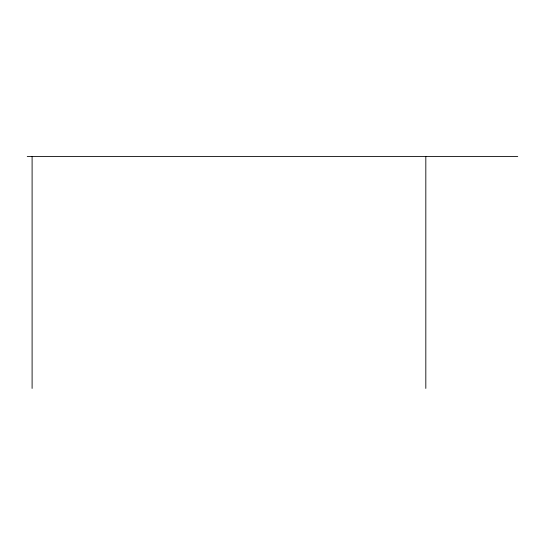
<?xml version="1.0" encoding="UTF-8"?>
<svg xmlns="http://www.w3.org/2000/svg" width="545" height="545" viewBox="0 0 545 545"><rect width="100%" height="100%" fill="white"/><g stroke="black" fill="none" stroke-linecap="round" stroke-linejoin="round"><path stroke-width="0.82" d="M27.25 156.572L517.75 156.572M425.822 156.572L425.822 388.428M32.1 156.572L32.1 388.428"/></g></svg>
